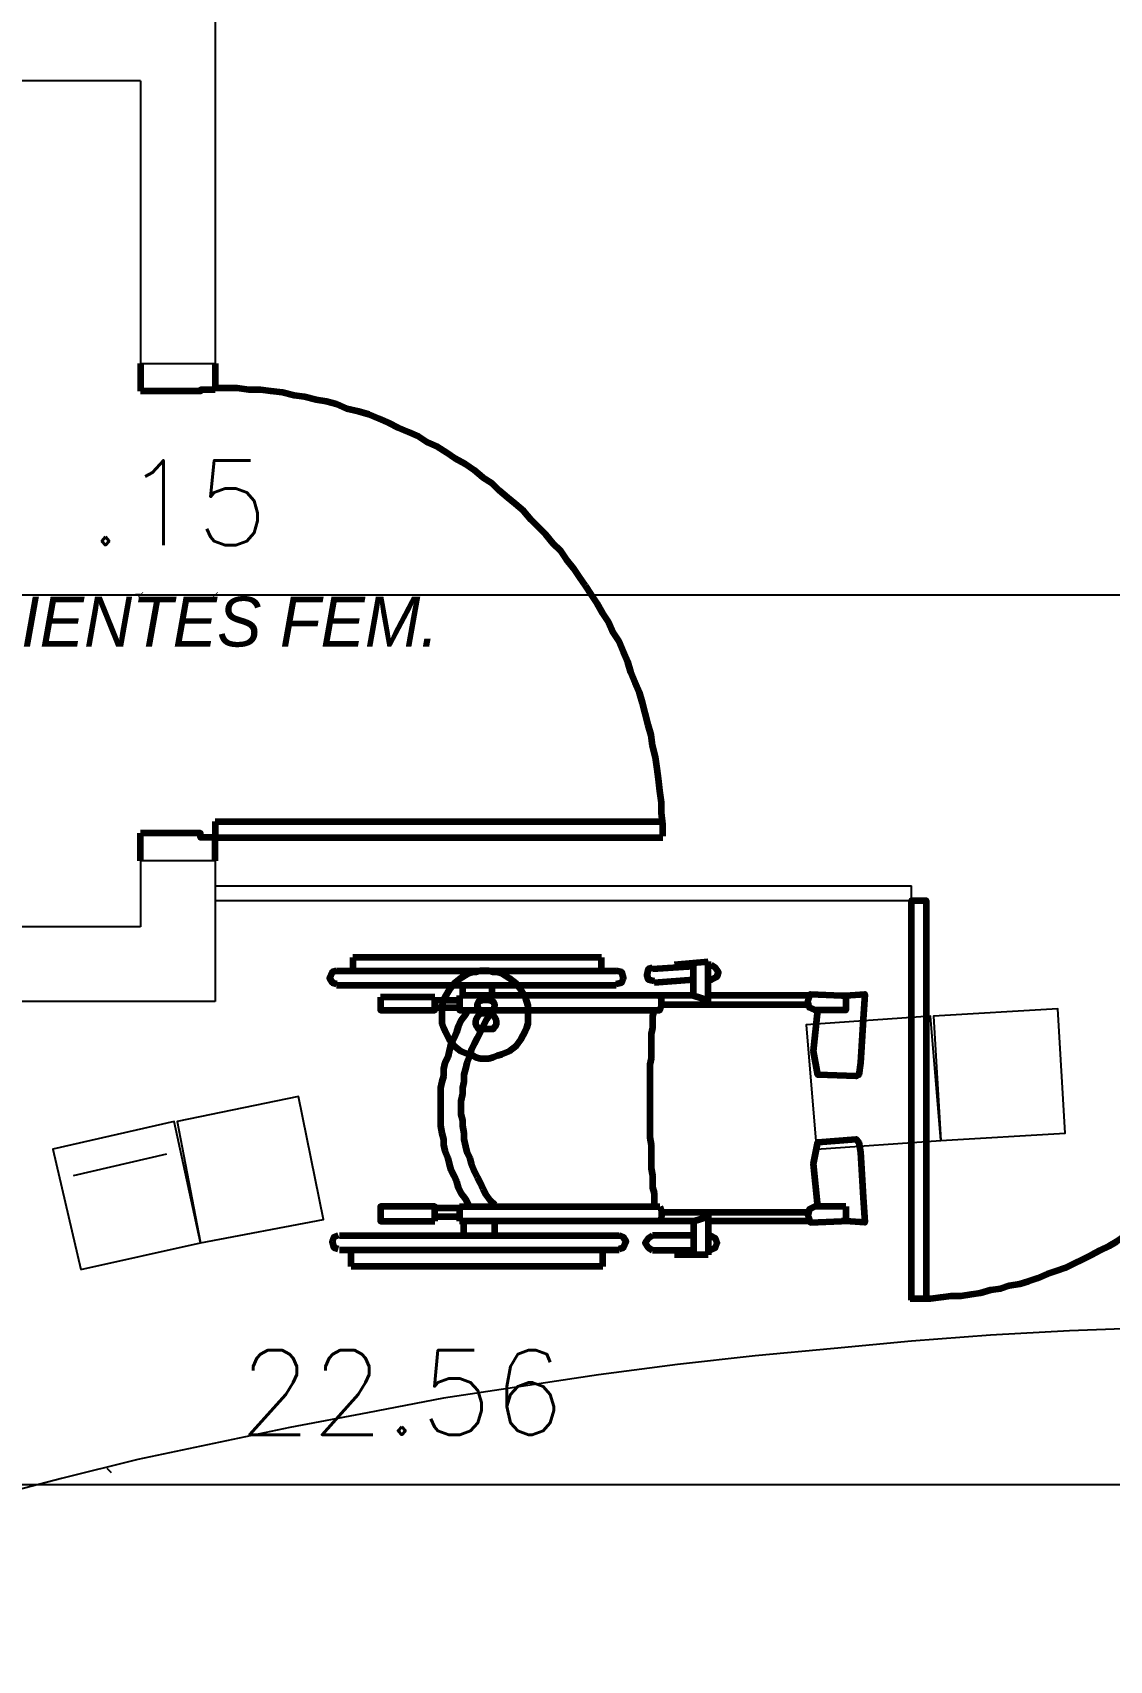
# Model space of a CAD drawing. Header units: millimetres. Extents: x 2273 to 2522, y 1034 to 1187.
# Drawn here: x 2485.807 to 2487.972, y 1101.802 to 1105.073 of the extents above; entities that cross this region are included whole.
import ezdxf

# ---------------------------------------------------------------- set-up
doc = ezdxf.new("R2010")
doc.units = ezdxf.units.MM
doc.layers.add('COTA', color=8, linetype='Continuous')
doc.layers.add('LAYER8', color=8, linetype='Continuous')
doc.layers.add('LAYOUT', color=7, linetype='Continuous', lineweight=100)
doc.layers.add('PAREDES', color=4, linetype='Continuous', lineweight=100)
doc.styles.add('Romans', font='romans.shx')
doc.styles.get("Standard").update_dxf_attribs({"font": 'arial.ttf'})
doc.dimstyles.new('COTA50', dxfattribs={"dimtxt": 0.17, "dimasz": 0.01, "dimexe": 0.05, "dimexo": 0.95, "dimgap": 0.1, "dimtad": 1, "dimzin": 4, "dimdsep": 46, "dimtxsty": 'Romans', "dimblk": 'ARCHTICK', "dimcen": -0.3, "dimdle": 0.05, "dimse1": 1, "dimse2": 1, "dimclrd": 2, "dimclre": 3, "dimclrt": 3, "dimadec": 0, "dimazin": 0, "dimtfac": 1, "dimtix": 1, "dimtmove": 2, "dimatfit": 1, "dimldrblk": 'USERTICK', "dimfxl": 0.05, "dimtolj": 1, "dimtzin": 4, "dimlwd": -1, "dimarcsym": 0})

# ---------------------------------------------------------------- blocks, each defined once
blk = doc.blocks.new('PROT')
at = {"layer": 'PAREDES', "color": 0, "linetype": 'Continuous'}
for points in [[(75.2005, 147.0333), (75.2211, 147.0333), (75.2417, 147.0333), (75.2623, 147.0363), (75.2828, 147.0392), (75.3034, 147.0392), (75.324, 147.0422), (75.3417, 147.0451), (75.3623, 147.051), (75.3828, 147.0539), (75.4005, 147.0598), (75.4211, 147.0627), (75.4387, 147.0686), (75.4564, 147.0745), (75.477, 147.0833), (75.4946, 147.0892), (75.5123, 147.0951), (75.5299, 147.1039), (75.5475, 147.1127), (75.5652, 147.1216), (75.5828, 147.1304), (75.6005, 147.1392), (75.6152, 147.148), (75.6328, 147.1598), (75.6475, 147.1716), (75.6652, 147.1804), (75.6799, 147.1922), (75.6946, 147.2039), (75.7093, 147.2157), (75.724, 147.2275), (75.7387, 147.2422), (75.7534, 147.2539), (75.7652, 147.2686), (75.7799, 147.2804), (75.7917, 147.2951), (75.8064, 147.3098), (75.8181, 147.3245), (75.8299, 147.3392), (75.8417, 147.3539), (75.8534, 147.3716), (75.8652, 147.3863), (75.874, 147.401), (75.8858, 147.4186), (75.8946, 147.4363), (75.9034, 147.451), (75.9123, 147.4686), (75.9211, 147.4863), (75.9299, 147.5039), (75.9387, 147.5216), (75.9446, 147.5392), (75.9534, 147.5569), (75.9593, 147.5775), (75.9652, 147.5951), (75.9711, 147.6157), (75.977, 147.6333), (75.9799, 147.6539), (75.9858, 147.6716), (75.9887, 147.6922), (75.9917, 147.7127), (75.9946, 147.7304), (75.9975, 147.751), (75.9975, 147.7716), (76.0005, 147.7922), (76.0005, 147.8127), (76.0005, 147.8333)], [(75.2034, 147.0304), (75.2034, 147.8333), (75.2328, 147.8333), (75.2328, 147.0304)], [(76.0034, 147.8333), (76.0034, 147.8127), (76.0034, 147.7922), (76.0064, 147.7716), (76.0064, 147.751), (76.0093, 147.7304), (76.0123, 147.7127), (76.0152, 147.6922), (76.0181, 147.6716), (76.024, 147.6539), (76.027, 147.6333), (76.0328, 147.6157), (76.0387, 147.5951), (76.0446, 147.5775), (76.0505, 147.5569), (76.0593, 147.5392), (76.0652, 147.5216), (76.074, 147.5039), (76.0828, 147.4863), (76.0917, 147.4686), (76.1005, 147.451), (76.1093, 147.4363), (76.1181, 147.4186), (76.1299, 147.401), (76.1387, 147.3863), (76.1505, 147.3716), (76.1623, 147.3539), (76.174, 147.3392), (76.1858, 147.3245), (76.1975, 147.3098), (76.2093, 147.2951), (76.224, 147.2804), (76.2358, 147.2686), (76.2505, 147.2539), (76.2652, 147.2422), (76.2799, 147.2275), (76.2946, 147.2157), (76.3093, 147.2039), (76.324, 147.1922), (76.3387, 147.1804), (76.3564, 147.1716), (76.3711, 147.1598), (76.3887, 147.148), (76.4034, 147.1392), (76.4211, 147.1304), (76.4387, 147.1216), (76.4564, 147.1127), (76.474, 147.1039), (76.4917, 147.0951), (76.5093, 147.0892), (76.527, 147.0833), (76.5446, 147.0745), (76.5652, 147.0686), (76.5828, 147.0627), (76.6034, 147.0598), (76.6211, 147.0539), (76.6417, 147.051), (76.6593, 147.0451), (76.6799, 147.0422), (76.7005, 147.0392), (76.7211, 147.0392), (76.7417, 147.0363), (76.7623, 147.0333), (76.7828, 147.0333), (76.8034, 147.0333)], [(76.8034, 147.8333), (76.774, 147.8333), (76.774, 147.0304)], [(76.8034, 147.8333), (76.8034, 147.0304)]]:
    blk.add_lwpolyline(points, dxfattribs=at)
blk = doc.blocks.new('MKJ')
at = {"layer": 'PAREDES', "color": 0, "linetype": 'Continuous'}
for points in [[(74.0799, 147.7186), (74.0799, 147.6922)], [(74.5799, 147.7186), (74.0799, 147.7186)], [(74.5799, 147.6892), (74.5799, 147.7186)], [(74.6828, 147.698), (74.674, 147.6951), (74.6711, 147.6833), (74.674, 147.6745), (74.6858, 147.6716)], [(74.7652, 147.701), (74.6828, 147.6951)], [(74.7946, 147.7098), (74.727, 147.7039)], [(74.7652, 147.6422), (74.7652, 147.7069)], [(74.7946, 147.6245), (74.7946, 147.7098)], [(74.8005, 147.7039), (74.7946, 147.7039)], [(74.8005, 147.6745), (74.8123, 147.6804), (74.8152, 147.6892), (74.8093, 147.698), (74.8005, 147.7039)], [(74.0475, 147.6922), (74.0387, 147.6892), (74.0328, 147.6775), (74.0387, 147.6686), (74.0475, 147.6657)], [(74.0475, 147.6922), (74.6093, 147.6922)], [(74.6093, 147.6627), (74.0475, 147.6627)], [(74.3446, 147.6922), (74.3358, 147.6922), (74.327, 147.6892), (74.3211, 147.6892), (74.3123, 147.6863), (74.2975, 147.6775), (74.2828, 147.6657), (74.274, 147.6539), (74.2652, 147.6392), (74.2623, 147.6304), (74.2593, 147.6216), (74.2593, 147.6127), (74.2593, 147.6039), (74.2593, 147.5951), (74.2593, 147.5863), (74.2623, 147.5775), (74.2652, 147.5716), (74.274, 147.5539), (74.2828, 147.5422), (74.2975, 147.5304), (74.3123, 147.5245), (74.3211, 147.5216), (74.327, 147.5186), (74.3358, 147.5157), (74.3446, 147.5157), (74.3534, 147.5157), (74.3623, 147.5186), (74.3711, 147.5216), (74.3799, 147.5245), (74.3946, 147.5304), (74.4093, 147.5422), (74.4181, 147.5539), (74.427, 147.5716), (74.4299, 147.5775), (74.4328, 147.5863), (74.4328, 147.5951), (74.4328, 147.6039), (74.4328, 147.6127), (74.4328, 147.6216), (74.4299, 147.6304), (74.427, 147.6392), (74.4181, 147.6539), (74.4093, 147.6657), (74.3946, 147.6775), (74.3799, 147.6863), (74.3711, 147.6892), (74.3623, 147.6892), (74.3534, 147.6922), (74.3446, 147.6922)], [(74.3005, 147.6627), (74.3005, 147.6422)], [(74.3593, 147.6627), (74.3593, 147.6422)], [(74.6093, 147.6657), (74.6211, 147.6686), (74.624, 147.6775), (74.6211, 147.6892), (74.6093, 147.6922)], [(74.6858, 147.6686), (74.7652, 147.6745)], [(74.7946, 147.6745), (74.8034, 147.6745)], [(74.2446, 147.6392), (74.1358, 147.6392)], [(74.1358, 147.6392), (74.1358, 147.6127), (74.2446, 147.6127), (74.2446, 147.6392)], [(74.2475, 147.6333), (74.2946, 147.6333)], [(74.7652, 147.6422), (74.2946, 147.6422)], [(74.2946, 147.6422), (74.2946, 147.6127), (74.6975, 147.6127), (74.7005, 147.6216), (74.7005, 147.6363), (74.6975, 147.6422)], [(74.3417, 147.6333), (74.3328, 147.6304), (74.3299, 147.6245), (74.3299, 147.6216), (74.3328, 147.6127), (74.3387, 147.6127), (74.3505, 147.6069), (74.3593, 147.6069), (74.3652, 147.598), (74.3681, 147.5922), (74.3681, 147.5833), (74.3652, 147.5804), (74.3623, 147.5745), (74.3534, 147.5745), (74.3417, 147.5745), (74.3328, 147.5745), (74.3299, 147.5804), (74.327, 147.5833), (74.327, 147.5922), (74.3299, 147.598), (74.3358, 147.6069), (74.3446, 147.6069), (74.3564, 147.6127), (74.3623, 147.6127), (74.3652, 147.6216), (74.3652, 147.6245), (74.3623, 147.6304), (74.3534, 147.6333), (74.3417, 147.6333)], [(74.7652, 147.6422), (74.7946, 147.6333)], [(75.0005, 147.6422), (74.7946, 147.6422)], [(75.0711, 147.6422), (75.0711, 147.6127), (75.0093, 147.6127), (74.9975, 147.6186), (74.9946, 147.6304), (75.0005, 147.6451), (75.0623, 147.6422)], [(75.0623, 147.6422), (75.0711, 147.6422), (75.1093, 147.6451), (75.1064, 147.5951), (75.1005, 147.5069), (75.0975, 147.4833), (75.0917, 147.4804), (75.0152, 147.4833), (75.0064, 147.5304), (75.0152, 147.6127)], [(74.2446, 147.6186), (74.2946, 147.6186)], [(74.3123, 147.6157), (74.3064, 147.6039), (74.2975, 147.5922), (74.2917, 147.5804), (74.2887, 147.5686), (74.2828, 147.5569), (74.277, 147.5451), (74.274, 147.5304), (74.2711, 147.5186), (74.2652, 147.5069), (74.2623, 147.4951), (74.2623, 147.4804), (74.2593, 147.4686), (74.2564, 147.4569), (74.2564, 147.4422), (74.2564, 147.4304), (74.2564, 147.4186), (74.2564, 147.4039), (74.2564, 147.3922), (74.2564, 147.3804), (74.2593, 147.3657), (74.2623, 147.3539), (74.2623, 147.3422), (74.2652, 147.3304), (74.2711, 147.3157), (74.274, 147.3039), (74.277, 147.2922), (74.2828, 147.2804), (74.2887, 147.2686), (74.2917, 147.2569), (74.2975, 147.2451), (74.3064, 147.2333), (74.3123, 147.2216)], [(74.3652, 147.6157), (74.3564, 147.6039), (74.3475, 147.5922), (74.3417, 147.5804), (74.3358, 147.5686), (74.3299, 147.5569), (74.324, 147.5451), (74.3181, 147.5333), (74.3152, 147.5216), (74.3093, 147.5069), (74.3064, 147.4951), (74.3034, 147.4833), (74.3034, 147.4686), (74.3005, 147.4569), (74.3005, 147.4451), (74.2975, 147.4304), (74.2975, 147.4186), (74.2975, 147.4039), (74.3005, 147.3922), (74.3005, 147.3804), (74.3034, 147.3657), (74.3034, 147.3539), (74.3064, 147.3392), (74.3093, 147.3275), (74.3152, 147.3157), (74.3181, 147.3039), (74.324, 147.2892), (74.3299, 147.2775), (74.3358, 147.2657), (74.3417, 147.2539), (74.3475, 147.2422), (74.3564, 147.2304), (74.3652, 147.2216)], [(74.6858, 147.6127), (74.6828, 147.601), (74.6828, 147.5892), (74.6828, 147.5775), (74.6799, 147.5657), (74.6799, 147.5539), (74.6799, 147.5392), (74.6799, 147.5275), (74.6799, 147.5157), (74.677, 147.5039), (74.677, 147.4922), (74.677, 147.4775), (74.677, 147.4657), (74.677, 147.4539), (74.677, 147.4422), (74.677, 147.4304), (74.677, 147.4157), (74.677, 147.4039), (74.677, 147.3922), (74.677, 147.3804), (74.677, 147.3686), (74.677, 147.3569), (74.6799, 147.3422), (74.6799, 147.3304), (74.6799, 147.3186), (74.6799, 147.3069), (74.6799, 147.2951), (74.6828, 147.2804), (74.6828, 147.2686), (74.6828, 147.2569), (74.6858, 147.2451), (74.6858, 147.2333), (74.6858, 147.2186)], [(74.7034, 147.6245), (74.9946, 147.6245)], [(75.0152, 147.2186), (75.0064, 147.3039), (75.0152, 147.348), (75.0917, 147.3539), (75.0975, 147.348), (75.1005, 147.3275), (75.1064, 147.2363), (75.1093, 147.1863), (75.0711, 147.1892), (75.0623, 147.1892)], [(74.2446, 147.1892), (74.2446, 147.2186), (74.1358, 147.2186), (74.1358, 147.1892), (74.2446, 147.1892)], [(74.2446, 147.2157), (74.2946, 147.2157)], [(74.2946, 147.2186), (74.6975, 147.2186)], [(74.2946, 147.2186), (74.2946, 147.1892)], [(74.6975, 147.2186), (74.7005, 147.2098), (74.7005, 147.198), (74.6975, 147.1892)], [(74.7034, 147.2069), (74.9946, 147.2069)], [(74.7946, 147.2069), (74.7946, 147.1216)], [(75.0711, 147.2186), (75.0093, 147.2186), (74.9975, 147.2127), (74.9946, 147.201), (75.0005, 147.1863), (75.0623, 147.1892)], [(75.0711, 147.2186), (75.0711, 147.1892)], [(74.2475, 147.198), (74.2946, 147.198)], [(74.7652, 147.1892), (74.2946, 147.1892)], [(74.3034, 147.1598), (74.3034, 147.1892)], [(74.3652, 147.1598), (74.3652, 147.1892)], [(74.7652, 147.1892), (74.7946, 147.198)], [(74.7652, 147.1892), (74.7652, 147.1216)], [(75.0005, 147.1892), (74.7946, 147.1892)], [(74.0505, 147.1598), (74.0417, 147.1569), (74.0387, 147.148), (74.0417, 147.1363), (74.0505, 147.1333)], [(74.0534, 147.1598), (74.6152, 147.1598)], [(74.6152, 147.1333), (74.624, 147.1363), (74.6299, 147.148), (74.624, 147.1569), (74.6152, 147.1598)], [(74.6828, 147.1598), (74.674, 147.1539), (74.6681, 147.1451), (74.674, 147.1363), (74.6828, 147.1304)], [(74.7652, 147.1598), (74.6828, 147.1598)], [(74.7975, 147.1598), (74.8005, 147.1598)], [(74.7975, 147.1304), (74.8093, 147.1363), (74.8123, 147.1451), (74.8093, 147.1539), (74.7975, 147.1598)], [(74.6152, 147.1304), (74.0534, 147.1304)], [(74.077, 147.098), (74.077, 147.1304)], [(74.5828, 147.098), (74.5828, 147.1304)], [(74.6828, 147.1304), (74.7652, 147.1304)], [(74.7946, 147.1216), (74.727, 147.1216)], [(74.8005, 147.1304), (74.7946, 147.1304)], [(74.5828, 147.098), (74.077, 147.098)]]:
    blk.add_lwpolyline(points, dxfattribs=at)
blk = doc.blocks.new('YTE')
at = {"layer": 'LAYOUT', "linetype": 'ByBlock'}
for p, q in [((73.6534, 148.9127), (73.6534, 148.8569)), ((73.8034, 148.9127), (73.8034, 148.8598)), ((73.6534, 147.9127), (73.6534, 147.9686)), ((73.8034, 147.9127), (73.8034, 147.9598))]:
    blk.add_line(p, q, dxfattribs=at)
at = {"layer": 'PAREDES', "color": 0, "linetype": 'Continuous'}
for points in [[(73.8034, 148.8598), (73.774, 148.8598), (73.774, 148.8569), (73.6534, 148.8569)], [(74.7034, 147.9627), (74.7034, 147.9863), (74.7005, 148.0098), (74.7005, 148.0304), (74.6975, 148.0539), (74.6946, 148.0775), (74.6917, 148.098), (74.6887, 148.1216), (74.6828, 148.1451), (74.6799, 148.1657), (74.674, 148.1863), (74.6681, 148.2098), (74.6623, 148.2304), (74.6564, 148.251), (74.6475, 148.2716), (74.6387, 148.2922), (74.6328, 148.3127), (74.624, 148.3333), (74.6152, 148.3539), (74.6034, 148.3716), (74.5946, 148.3922), (74.5828, 148.4098), (74.5711, 148.4304), (74.5593, 148.448), (74.5475, 148.4657), (74.5358, 148.4833), (74.524, 148.501), (74.5093, 148.5186), (74.4975, 148.5363), (74.4828, 148.551), (74.4681, 148.5686), (74.4534, 148.5833), (74.4387, 148.598), (74.424, 148.6157), (74.4064, 148.6304), (74.3917, 148.6422), (74.374, 148.6569), (74.3593, 148.6716), (74.3417, 148.6833), (74.324, 148.698), (74.3064, 148.7098), (74.2858, 148.7216), (74.2681, 148.7333), (74.2505, 148.7451), (74.2299, 148.7539), (74.2123, 148.7657), (74.1917, 148.7745), (74.1711, 148.7833), (74.1534, 148.7922), (74.1328, 148.801), (74.1123, 148.8098), (74.0917, 148.8157), (74.0681, 148.8216), (74.0475, 148.8304), (74.027, 148.8363), (74.0064, 148.8392), (73.9828, 148.8451), (73.9623, 148.848), (73.9387, 148.8539), (73.9152, 148.8569), (73.8946, 148.8598), (73.8711, 148.8598), (73.8475, 148.8627), (73.824, 148.8627), (73.8005, 148.8627)], [(73.8034, 147.9922), (73.8034, 147.9598), (73.774, 147.9598), (73.774, 147.9686), (73.6534, 147.9686)], [(73.8034, 147.9922), (74.7034, 147.9922)], [(73.8034, 147.9598), (74.7034, 147.9598)]]:
    blk.add_lwpolyline(points, dxfattribs=at)
blk = doc.blocks.new('_ArchTick')
at = {"color": 0, "linetype": 'ByBlock', "const_width": 0.15}
blk.add_lwpolyline([(-0.5, -0.5), (0.5, 0.5)], dxfattribs=at)
blk = doc.blocks.new('*D130')
at = {"color": 2, "transparency": 16777216}
blk.add_line((2484.4711, 1103.9434), (2486.074, 1103.9434), dxfattribs=at)
at = {"layer": 'Defpoints', "color": 0, "transparency": 16777216}
for p in [(2486.024, 1103.9434), (2486.024, 1103.4085), (2484.5211, 1103.2762)]:
    blk.add_point(p, dxfattribs=at)
at = {"color": 2, "transparency": 16777216, "xscale": 0.01, "yscale": 0.01, "zscale": 0.01, "rotation": 180}
blk.add_blockref('_ArchTick', (2484.5211, 1103.9434), dxfattribs=at)
at = {"color": 2, "transparency": 16777216, "xscale": 0.01, "yscale": 0.01, "zscale": 0.01}
blk.add_blockref('_ArchTick', (2486.024, 1103.9434), dxfattribs=at)
at = {"color": 3, "transparency": 16777216, "insert": (2485.2726, 1104.1284), "char_height": 0.17, "attachment_point": 5, "style": 'Romans'}
blk.add_mtext('\\A1;1.50', dxfattribs=at)
blk = doc.blocks.new('USERTICK')
at = {"layer": 'COTA', "color": 0}
for p, q in [((-1, 0), (1, 0)), ((0, 1), (0, -1))]:
    blk.add_line(p, q, dxfattribs=at)
blk.add_circle((0, 0), 0.25, dxfattribs=at)
blk = doc.blocks.new('*D131')
at = {"color": 2, "transparency": 16777216}
for p, q in [((2486.024, 1103.9434), (2486.014, 1103.9434)), ((2486.024, 1103.9434), (2486.174, 1103.9434)), ((2486.174, 1103.9434), (2486.184, 1103.9434))]:
    blk.add_line(p, q, dxfattribs=at)
at = {"layer": 'Defpoints', "color": 0, "transparency": 16777216}
for p in [(2486.174, 1103.9434), (2486.024, 1103.4085), (2486.174, 1103.4085)]:
    blk.add_point(p, dxfattribs=at)
at = {"color": 2, "transparency": 16777216, "xscale": 0.01, "yscale": 0.01, "zscale": 0.01}
blk.add_blockref('_ArchTick', (2486.024, 1103.9434), dxfattribs=at)
at = {"color": 2, "transparency": 16777216, "xscale": 0.01, "yscale": 0.01, "zscale": 0.01, "rotation": 180}
blk.add_blockref('_ArchTick', (2486.174, 1103.9434), dxfattribs=at)
at = {"color": 3, "transparency": 16777216, "insert": (2486.099, 1104.1284), "char_height": 0.17, "attachment_point": 5, "style": 'Romans'}
blk.add_mtext('\\A1;.15', dxfattribs=at)
blk = doc.blocks.new('*D132')
at = {"color": 2, "transparency": 16777216}
blk.add_line((2486.124, 1103.9434), (2490.627, 1103.9434), dxfattribs=at)
at = {"layer": 'Defpoints', "color": 0, "transparency": 16777216}
for p in [(2490.577, 1103.9434), (2486.174, 1103.4085), (2490.577, 1103.4085)]:
    blk.add_point(p, dxfattribs=at)
at = {"color": 2, "transparency": 16777216, "xscale": 0.01, "yscale": 0.01, "zscale": 0.01, "rotation": 180}
blk.add_blockref('_ArchTick', (2486.174, 1103.9434), dxfattribs=at)
at = {"color": 2, "transparency": 16777216, "xscale": 0.01, "yscale": 0.01, "zscale": 0.01}
blk.add_blockref('_ArchTick', (2490.577, 1103.9434), dxfattribs=at)
at = {"color": 3, "transparency": 16777216, "insert": (2488.3755, 1104.1284), "char_height": 0.17, "attachment_point": 5, "style": 'Romans'}
blk.add_mtext('\\A1;4.40', dxfattribs=at)
blk = doc.blocks.new('*D170')
at = {"color": 2, "transparency": 16777216}
for p, q in [((2491.0634, 1103.2762), (2491.0634, 1103.2862)), ((2491.0634, 1103.1262), (2491.0634, 1103.2762)), ((2491.0634, 1103.1262), (2491.0634, 1103.1162))]:
    blk.add_line(p, q, dxfattribs=at)
at = {"layer": 'Defpoints', "color": 0, "transparency": 16777216}
for p in [(2481.7374, 1103.2762), (2491.0634, 1103.2762), (2481.8904, 1103.1262)]:
    blk.add_point(p, dxfattribs=at)
at = {"color": 2, "transparency": 16777216, "xscale": 0.01, "yscale": 0.01, "zscale": 0.01}
for p, rotation in [((2491.0634, 1103.2762), 270), ((2491.0634, 1103.1262), 90)]:
    blk.add_blockref('_ArchTick', p, dxfattribs=dict(at, rotation=rotation))
at = {"color": 3, "transparency": 16777216, "insert": (2490.8784, 1103.2012), "char_height": 0.17, "attachment_point": 5, "rotation": 90, "style": 'Romans'}
blk.add_mtext('\\A1;.15', dxfattribs=at)
blk = doc.blocks.new('*D171')
at = {"color": 2, "transparency": 16777216}
blk.add_line((2491.0634, 1103.2262), (2491.0634, 1105.0262), dxfattribs=at)
at = {"layer": 'Defpoints', "color": 0, "transparency": 16777216}
for p in [(2481.7374, 1104.9762), (2491.0634, 1104.9762), (2481.7374, 1103.2762)]:
    blk.add_point(p, dxfattribs=at)
at = {"color": 2, "transparency": 16777216, "xscale": 0.01, "yscale": 0.01, "zscale": 0.01}
for p, rotation in [((2491.0634, 1104.9762), 90), ((2491.0634, 1103.2762), 270)]:
    blk.add_blockref('_ArchTick', p, dxfattribs=dict(at, rotation=rotation))
at = {"color": 3, "transparency": 16777216, "insert": (2490.8784, 1104.1262), "char_height": 0.17, "attachment_point": 5, "rotation": 90, "style": 'Romans'}
blk.add_mtext('\\A1;1.70', dxfattribs=at)
blk = doc.blocks.new('*D172')
at = {"color": 2, "transparency": 16777216}
for p, q in [((2491.0634, 1105.1291), (2491.0634, 1105.1391)), ((2491.0634, 1104.9762), (2491.0634, 1105.1291)), ((2491.0634, 1104.9762), (2491.0634, 1104.9662))]:
    blk.add_line(p, q, dxfattribs=at)
at = {"layer": 'Defpoints', "color": 0, "transparency": 16777216}
for p in [(2484.2433, 1105.1291), (2491.0634, 1105.1291), (2481.7374, 1104.9762)]:
    blk.add_point(p, dxfattribs=at)
at = {"color": 2, "transparency": 16777216, "xscale": 0.01, "yscale": 0.01, "zscale": 0.01}
for p, rotation in [((2491.0634, 1105.1291), 270), ((2491.0634, 1104.9762), 90)]:
    blk.add_blockref('_ArchTick', p, dxfattribs=dict(at, rotation=rotation))
at = {"color": 3, "transparency": 16777216, "insert": (2490.8784, 1105.0526), "char_height": 0.17, "attachment_point": 5, "rotation": 90, "style": 'Romans'}
blk.add_mtext('\\A1;.15', dxfattribs=at)
blk = doc.blocks.new('*D191')
at = {"color": 2, "transparency": 16777216}
blk.add_line((2475.2182, 1102.1554), (2497.8799, 1102.1554), dxfattribs=at)
at = {"layer": 'Defpoints', "color": 0, "transparency": 16777216}
for p in [(2475.2682, 1104.3962), (2497.8299, 1104.3962), (2497.8299, 1102.1554)]:
    blk.add_point(p, dxfattribs=at)
at = {"color": 2, "transparency": 16777216, "xscale": 0.01, "yscale": 0.01, "zscale": 0.01, "rotation": 180}
blk.add_blockref('_ArchTick', (2475.2682, 1102.1554), dxfattribs=at)
at = {"color": 2, "transparency": 16777216, "xscale": 0.01, "yscale": 0.01, "zscale": 0.01}
blk.add_blockref('_ArchTick', (2497.8299, 1102.1554), dxfattribs=at)
at = {"color": 3, "transparency": 16777216, "insert": (2486.549, 1102.3404), "char_height": 0.17, "attachment_point": 5, "style": 'Romans'}
blk.add_mtext('\\A1;22.56', dxfattribs=at)

msp = doc.modelspace()

# ---------------------------------------------------------------- linework, layer by layer
at = {"layer": 'LAYER8', "linetype": 'Continuous'}
for points in [[(2486.174, 1108.7791), (2486.174, 1104.4085)], [(2486.024, 1104.9762), (2484.5211, 1104.9762)], [(2486.024, 1104.9762), (2486.024, 1104.4085)], [(2486.024, 1104.4085), (2486.174, 1104.4085)], [(2486.024, 1103.4085), (2486.024, 1103.2762)], [(2486.174, 1103.4085), (2486.024, 1103.4085)], [(2486.174, 1103.4085), (2486.174, 1103.1262)], [(2486.174, 1103.3585), (2487.574, 1103.3585)], [(2487.574, 1103.3291), (2487.574, 1103.3585)], [(2486.174, 1103.3291), (2487.574, 1103.3291)], [(2486.024, 1103.2762), (2484.5211, 1103.2762)], [(2486.174, 1103.1262), (2484.3711, 1103.1262)]]:
    msp.add_lwpolyline(points, dxfattribs=at)
at = {"layer": 'LAYER8', "color": 160, "linetype": 'Continuous'}
for points in [[(2487.6329, 1102.8467), (2487.8829, 1102.8614), (2487.8682, 1103.1114), (2487.6182, 1103.0967), (2487.6329, 1102.8467)], [(2487.3829, 1102.8291), (2487.6329, 1102.8467), (2487.6123, 1103.0967), (2487.3623, 1103.0791), (2487.3829, 1102.8291)], [(2486.1446, 1102.6409), (2486.3917, 1102.6879), (2486.3417, 1102.935), (2486.0976, 1102.885), (2486.1446, 1102.6409)], [(2485.9035, 1102.5879), (2486.1446, 1102.6409), (2486.0917, 1102.885), (2485.8476, 1102.8291), (2485.9035, 1102.5879)], [(2485.8888, 1102.7762), (2486.077, 1102.8203)]]:
    msp.add_lwpolyline(points, dxfattribs=at)
at = {"layer": 'LAYER8', "color": 0, "linetype": 'Continuous'}
msp.add_lwpolyline([(2488.0535, 1102.4703), (2487.8917, 1102.4644), (2487.7329, 1102.4556), (2487.574, 1102.4438), (2487.4182, 1102.4291), (2487.2593, 1102.4144), (2487.1035, 1102.3967), (2486.9446, 1102.3762), (2486.7888, 1102.3526), (2486.6329, 1102.3291), (2486.4799, 1102.2997), (2486.324, 1102.2703), (2486.1711, 1102.2379), (2486.0182, 1102.2056), (2485.8652, 1102.1673), (2485.7152, 1102.1291), (2485.5623, 1102.0879), (2485.4123, 1102.0438), (2485.2623, 1101.9997), (2485.1152, 1101.9497), (2484.9682, 1101.8997), (2484.8211, 1101.8467), (2484.674, 1101.7938)], dxfattribs=at)
at = {"layer": 'LAYER8', "color": 252, "linetype": 'Continuous'}
msp.add_lwpolyline([(2485.9652, 1102.1791), (2485.9564, 1102.1879)], dxfattribs=at)

# ---------------------------------------------------------------- block references
at = {"layer": 'LAYER8', "linetype": 'ByBlock'}
for name in ['YTE', 'PROT', 'MKJ']:
    msp.add_blockref(name, (2412.3706, 955.4958), dxfattribs=at)

# ---------------------------------------------------------------- texts
at = {"layer": 'LAYER8', "color": 0, "linetype": 'Continuous', "insert": (2485.2118, 1103.9395), "char_height": 0.1, "width": 1.591519, "attachment_point": 1}
msp.add_mtext('{\\fHarlow Solid Italic|b0|i0|c0|p82;W.C PACIENTES FEM.}', dxfattribs=at)

# ---------------------------------------------------------------- dimensions: what is measured, and where the dimension line sits
for base, p1, p2, picture, middle in [((2491.0634, 1105.1291), (2481.7374, 1104.9762), (2484.2433, 1105.1291), '*D172', (2490.8784, 1105.0526)), ((2491.0634, 1104.9762), (2481.7374, 1103.2762), (2481.7374, 1104.9762), '*D171', (2490.8784, 1104.1262)), ((2491.0634, 1103.2762), (2481.8904, 1103.1262), (2481.7374, 1103.2762), '*D170', (2490.8784, 1103.2012))]:
    dim = msp.add_linear_dim(base=base, p1=p1, p2=p2, angle=270, dimstyle='COTA50')
    dim.commit()
    dim.dimension.update_dxf_attribs({"geometry": picture, "text_midpoint": middle})
for base, p1, p2, picture, middle in [((2497.8299, 1102.1554), (2475.2682, 1104.3962), (2497.8299, 1104.3962), '*D191', (2486.549, 1102.3404)), ((2486.024, 1103.9434), (2484.5211, 1103.2762), (2486.024, 1103.4085), '*D130', (2485.2726, 1104.1284)), ((2486.174, 1103.9434), (2486.024, 1103.4085), (2486.174, 1103.4085), '*D131', (2486.099, 1104.1284)), ((2490.577, 1103.9434), (2486.174, 1103.4085), (2490.577, 1103.4085), '*D132', (2488.3755, 1104.1284))]:
    dim = msp.add_linear_dim(base=base, p1=p1, p2=p2, dimstyle='COTA50')
    dim.commit()
    dim.dimension.update_dxf_attribs({"geometry": picture, "text_midpoint": middle})

doc.saveas('drawing.dxf')
